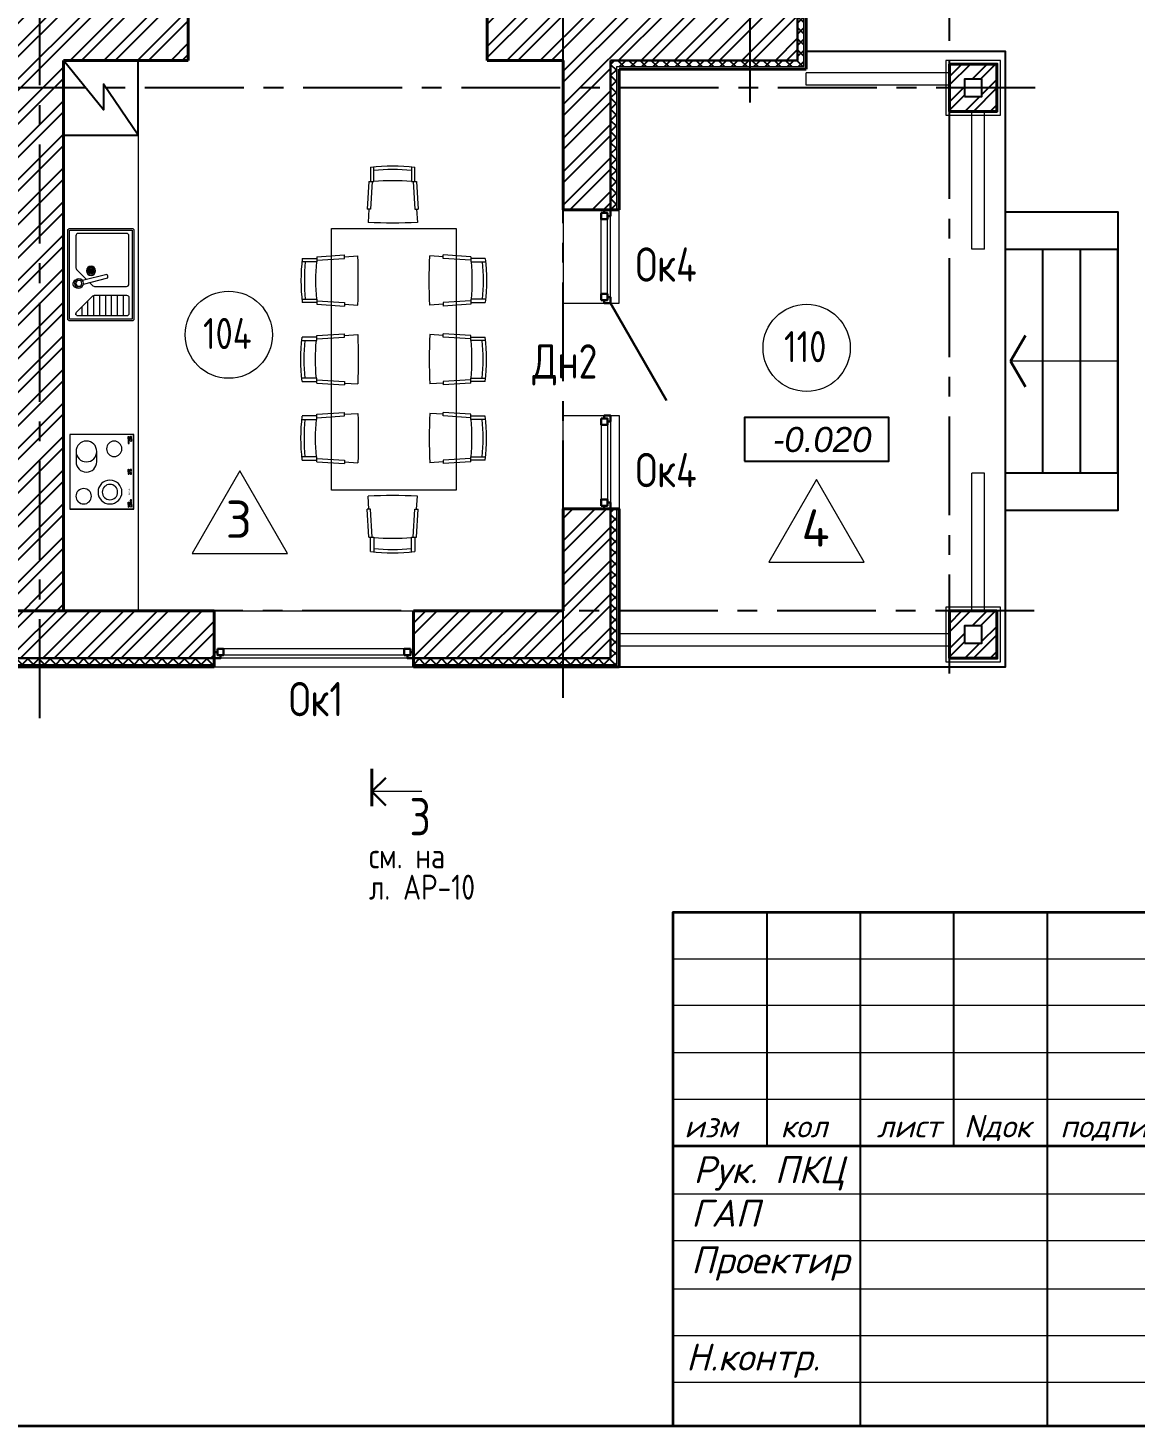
# Model space of a CAD drawing. Extents: x -12289450 to -10763036, y -7834513 to -6150123.
# Drawn here: x -11254947 to -11246063, y -7694161 to -7682937 of the extents above; entities that cross this region are included whole.
import ezdxf

# ---------------------------------------------------------------- set-up
doc = ezdxf.new("R2010")
doc.units = 0
doc.header["$LTSCALE"] = 25
doc.linetypes.add('CENTER', pattern=[50.8, 31.75, -6.35, 6.35, -6.35])
for name, color, linetype in [('001-ПЕРЕГОРОДКИ', 5, 'Continuous'), ('004-ВСПЛИНИИ', 15, 'Continuous'), ('008-ШТРИХОВКА', 252, 'Continuous'), ('014-ОСИ', 251, 'CENTER'), ('Annotation - Text', 7, 'Continuous'), ('ArchiCAD', 7, 'Continuous'), ('kassa', 7, 'Continuous'), ('Новое', 51, 'Continuous'), ('Примечания', 7, 'Continuous')]:
    doc.layers.add(name, color=color, linetype=linetype)
for name, color, linetype, lineweight in [('05_Мебель', 32, 'Continuous', 9), ('06_Сантехника', 140, 'Continuous', 9), ('10_техника', 252, 'Continuous', 9), ('4_мебель', 30, 'Continuous', 9), ('5_сантехника', 140, 'Continuous', 9), ('8_техника', 253, 'Continuous', 9), ('FRIDGE', 5, 'Continuous', 25), ('MEBEL', 3, 'Continuous', 40), ('text', 1, 'Continuous', 15), ('маркировка', 114, 'Continuous', 20), ('СТЕНЫ', 5, 'Continuous', 40)]:
    doc.layers.add(name, color=color, linetype=linetype, lineweight=lineweight)
doc.layers.add('Окна ArchiCAD_Ном._пера__23', color=7, linetype='Continuous', lineweight=30, true_color=0xff6600)
doc.layers.add('Окна ArchiCAD_Ном._пера__3', color=7, linetype='Continuous', lineweight=15, true_color=0xff6600)
doc.styles.add('gismo', font='isocpeui.ttf')
doc.styles.add('GOST 2.304', font='cs_gost2304.shx')
doc.styles.get("Standard").update_dxf_attribs({"font": 'arial.ttf'})
doc.styles.add('ГОСТ 2.304', font='CS_Gost2304.shx')
doc.styles.add('Текстер', font='ariali.ttf')

# ---------------------------------------------------------------- blocks, each defined once
blk = doc.blocks.new('*U17')
at = {"layer": '10_техника'}
for points in [[(300, -514), (-300, -514), (-300, 0), (300, 0)], [(-298, -2), (297, -2), (297, -512), (-298, -512)]]:
    blk.add_lwpolyline(points, close=True, dxfattribs=at)
for points in [[(-163, -51), (-163, -51), (-80, -51, -1), (-80, -217), (-163, -217)], [(-264, -468), (-279, -468, 1), (-279, -478), (-264, -478), (-264, -468), (-264, -468)], [(-264, -496), (-279, -496, -1), (-279, -486), (-264, -486), (-264, -496), (-264, -496)], [(-264, -468), (-249, -468, -1), (-249, -478), (-264, -478), (-264, -468), (-264, -468)], [(-264, -496), (-249, -496, 1), (-249, -486), (-264, -486), (-264, -496), (-264, -496)], [(-236, -468), (-231, -468, -1), (-231, -478), (-236, -478, -1), (-236, -468, -1)], [(0, -468), (-15, -468, 1), (-15, -478), (0, -478), (0, -468), (0, -468)], [(-15, -486), (-10, -486, -1), (-10, -496), (-15, -496, -1), (-15, -486, -1)], [(0, -468), (15, -468, -1), (15, -478), (0, -478), (0, -468), (0, -468)], [(10, -486), (15, -486, -1), (15, -496), (10, -496, -1), (10, -486, -1)], [(230, -486), (235, -486, -1), (235, -496), (230, -496, -1), (230, -486, -1)], [(264, -468), (249, -468, 1), (249, -478), (264, -478), (264, -468), (264, -468)], [(264, -496), (249, -496, -1), (249, -486), (264, -486), (264, -496), (264, -496)], [(264, -468), (279, -468, -1), (279, -478), (264, -478), (264, -468), (264, -468)], [(264, -496), (279, -496, 1), (279, -486), (264, -486), (264, -496), (264, -496)]]:
    blk.add_lwpolyline(points, format="xyb", dxfattribs=at)
for centre, radius in [((-163, -134), 83.3), ((197, -112), 61.7), ((-184, -357), 61.7), ((163, -323), 95.9), ((163, -323), 61.7), ((-234, -473), 4.32), ((-13, -491), 4.32), ((13, -491), 4.32), ((233, -491), 4.32)]:
    blk.add_circle(centre, radius, dxfattribs=at)
at = {"layer": '10_техника', "insert": (160, -473), "char_height": 9, "width": 320, "attachment_point": 8, "rotation": 180}
blk.add_mtext('\\pi-27,l27,t27;{\\fDutch801 Rm BT|b1|i0|c0|p18;\\W1.6;\\T1.1;Miele}', dxfattribs=at)
blk = doc.blocks.new('*U18')
at = {"layer": '06_Сантехника', "lineweight": 9}
for p, q in [((130, -112), (202, -112)), ((38, -206), (202, -206)), ((82, -159), (202, -159)), ((35, -254), (202, -254)), ((35, -301), (202, -301)), ((35, -348), (202, -348)), ((35, -396), (202, -396)), ((35, -443), (202, -443))]:
    blk.add_line(p, q, dxfattribs=at)
for points in [[(241, -516), (241, -14, 0.414214), (227, 0), (-486, 0, 0.414214), (-500, -14), (-500, -516, 0.414214), (-486, -530), (227, -530, 0.414214)], [(202, -471), (202, -83, 0.414214), (183, -64), (193, -64, 0.198912), (166, -75), (46, -195, 0.198912), (35, -222), (35, -471, 0.414214), (54, -490), (183, -490, 0.414214)]]:
    blk.add_lwpolyline(points, format="xyb", close=True, dxfattribs=at)
blk.add_lwpolyline([(227, -516), (227, -14), (-486, -14), (-486, -516)], close=True, dxfattribs=at)
blk.add_lwpolyline([(-66, -175), (-46, -195, -0.198912), (-35, -222), (-35, -471, -0.414214), (-54, -490), (-442, -490, -0.414214), (-461, -471), (-461, -83, -0.414214), (-442, -64), (-193, -64, -0.198912), (-166, -75), (-91, -151)], format="xyb", dxfattribs=at)
at = {"layer": '06_Сантехника'}
for points in [[(-92, -69), (-95, -81)], [(-22, -86), (-25, -98)]]:
    blk.add_lwpolyline(points, dxfattribs=at)
blk.add_lwpolyline([(-54, -125), (-103, -322, -0.12), (-132, -314), (-83, -118)], format="xyb", dxfattribs=at)
at = {"layer": '06_Сантехника', "lineweight": 9}
blk.add_lwpolyline([(-158, -565), (158, -565)], dxfattribs=at)
at = {"layer": '06_Сантехника'}
for centre, radius in [((-60, -89), 36), ((-60, -89), 23.7), ((-161, -186), 37), ((-161, -186), 35), ((-161, -186), 25), ((-174, -178), 5), ((-174, -193), 5), ((-161, -186), 6), ((-161, -171), 5), ((-161, -201), 5), ((-148, -178), 5), ((-148, -193), 5)]:
    blk.add_circle(centre, radius, dxfattribs=at)
blk.add_arc((-57, -78), 36, 346.0319, 166.0319, dxfattribs=at)
blk = doc.blocks.new('*U19')
at = {"layer": '05_Мебель'}
for p, q in [((-388, 212), (-506, 220)), ((-141, 212), (-388, 227)), ((-388, 197), (-388, 227)), ((-141, 182), (-388, 197)), ((-141, 167), (-141, 212)), ((-141, 197), (-11, 197)), ((-11, 167), (-141, 167)), ((-388, -213), (-506, -220)), ((-141, -182), (-388, -198)), ((-388, -198), (-388, -228)), ((-141, -212), (-388, -228)), ((-141, -167), (-11, -167)), ((-141, -212), (-141, -167)), ((-11, -197), (-141, -197))]:
    blk.add_line(p, q, dxfattribs=at)
for centre, radius, start, end in [((4419, 0), 4930, 177.4423, 182.5577), ((-1874, 0), 1744, 354.5067, 5.4823), ((-1744, 0), 1714, 354.4102, 5.5785), ((-1744, 0), 1744, 353.5156, 6.4732)]:
    blk.add_arc(centre, radius, start, end, dxfattribs=at)
blk = doc.blocks.new('Уровень')
at = {"color": 213, "linetype": 'ByBlock'}
blk.add_lwpolyline([(0, 0), (1544, 0), (1544, 469), (0, 469)], close=True, dxfattribs=at)
at = {"flags": 4}
blk.add_attdef('+-0.000', (70, 107), '', height=250, dxfattribs=at)

msp = doc.modelspace()

# ---------------------------------------------------------------- hatches: boundary and pattern name
at = {"layer": '008-ШТРИХОВКА', "ltscale": 3}
h = msp.add_hatch(dxfattribs=at)
h.set_pattern_fill('ANSI32', color=256, scale=20)
h.set_pattern_definition([(45, (-11261831.67, -7687997.22), (-134.7038, 134.7038), []), (45, (-11261741.87, -7687997.22), (-134.7038, 134.7038), [])])
h.paths.add_polyline_path([(-11258951.7, -7676737.2), (-11259951.7, -7676737.2), (-11259951.7, -7677117.2), (-11258951.7, -7677117.2)])
h.paths.add_polyline_path([(-11259951.7, -7676737.2), (-11260331.7, -7676737.2), (-11260331.7, -7677117.2), (-11259951.7, -7677117.2)])
h.paths.add_polyline_path([(-11259951.7, -7677117.2), (-11260331.7, -7677117.2), (-11260331.7, -7678117.2), (-11260281.7, -7678117.2), (-11259951.7, -7678117.2), (-11259951.7, -7677917.2)])
h.paths.add_polyline_path([(-11259951.7, -7679117.2), (-11260331.7, -7679117.2), (-11260331.7, -7680337.2), (-11261451.7, -7680337.2), (-11261451.7, -7680717.2), (-11259951.7, -7680717.2)])
h.paths.add_polyline_path([(-11261451.7, -7680337.2), (-11261831.7, -7680337.2), (-11261831.7, -7680717.2), (-11261451.7, -7680717.2)])
h.paths.add_polyline_path([(-11261451.7, -7680717.2), (-11261831.7, -7680717.2), (-11261831.7, -7681267.2), (-11261451.7, -7681267.2), (-11261451.7, -7681117.2)])
h.paths.add_polyline_path([(-11261451.7, -7682417.2), (-11261451.7, -7682267.2), (-11261831.7, -7682267.2), (-11261831.7, -7682817.2), (-11261451.7, -7682817.2)])
h.paths.add_polyline_path([(-11261451.7, -7682817.2), (-11261831.7, -7682817.2), (-11261831.7, -7683197.2), (-11261451.7, -7683197.2)])
h.paths.add_polyline_path([(-11259951.7, -7682817.2), (-11260101.7, -7682817.2), (-11260401.7, -7682817.2), (-11261451.7, -7682817.2), (-11261451.7, -7683197.2), (-11260331.7, -7683197.2), (-11260331.7, -7683417.2), (-11259951.7, -7683417.2)])
h.paths.add_polyline_path([(-11259951.7, -7683417.2), (-11260331.7, -7683417.2), (-11260331.7, -7683557.2), (-11259951.7, -7683557.2)])
h.paths.add_polyline_path([(-11254851.7, -7676737.2), (-11257951.7, -7676737.2), (-11257951.7, -7676787.2), (-11257951.7, -7677117.2), (-11255041.7, -7677117.2), (-11254851.7, -7677117.2)])
h.paths.add_polyline_path([(-11252861.7, -7676737.2), (-11254851.7, -7676737.2), (-11254851.7, -7677117.2), (-11252861.7, -7677117.2)])
h.paths.add_polyline_path([(-11249151.7, -7676737.2), (-11250651.7, -7676737.2), (-11250651.7, -7677117.2), (-11249151.7, -7677117.2)])
h.paths.add_polyline_path([(-11250651.7, -7676737.2), (-11251261.7, -7676737.2), (-11251261.7, -7676787.2), (-11251261.7, -7677117.2), (-11250651.7, -7677117.2)])
h.paths.add_polyline_path([(-11248771.7, -7676737.2), (-11249151.7, -7676737.2), (-11249151.7, -7677117.2), (-11248771.7, -7677117.2)])
h.paths.add_polyline_path([(-11248771.7, -7677117.2), (-11249151.7, -7677117.2), (-11249151.7, -7679167.2), (-11248771.7, -7679167.2)])
h.paths.add_polyline_path([(-11254851.7, -7680717.2), (-11255041.7, -7680717.2), (-11255041.7, -7681217.2), (-11254851.7, -7681217.2)])
h.paths.add_polyline_path([(-11254661.7, -7680717.2), (-11254851.7, -7680717.2), (-11254851.7, -7681217.2), (-11254661.7, -7681217.2)])
h.paths.add_polyline_path([(-11254661.7, -7679161.7), (-11254781.7, -7679161.7), (-11254781.7, -7678977.2), (-11254851.7, -7678977.2), (-11254851.7, -7680717.2), (-11254661.7, -7680717.2)])
h.paths.add_polyline_path([(-11254851.7, -7678977.2), (-11255041.7, -7678977.2), (-11255041.7, -7679557.2), (-11255041.7, -7680717.2), (-11254851.7, -7680717.2)])
h.paths.add_polyline_path([(-11254851.7, -7677117.2), (-11255041.7, -7677117.2), (-11255041.7, -7677937.2), (-11254851.7, -7677937.2)])
h.paths.add_polyline_path([(-11254661.7, -7677117.2), (-11254851.7, -7677117.2), (-11254851.7, -7677937.2), (-11254781.7, -7677937.2), (-11254661.7, -7677937.2)])
h.paths.add_polyline_path([(-11254661.7, -7678317.2), (-11254781.7, -7678317.2), (-11254781.7, -7678457.2), (-11254661.7, -7678457.2)])
h.paths.add_polyline_path([(-11254661.7, -7678577.2), (-11254781.7, -7678577.2), (-11254781.7, -7678857.2), (-11254661.7, -7678857.2)])
h.paths.add_polyline_path([(-11259951.7, -7684557.2), (-11260331.7, -7684557.2), (-11260331.7, -7686197.2), (-11259951.7, -7686197.2)])
h.paths.add_polyline_path([(-11259951.7, -7687197.2), (-11260331.7, -7687197.2), (-11260331.7, -7687617.2), (-11259951.7, -7687617.2)])
h.paths.add_polyline_path([(-11259951.7, -7687617.2), (-11260331.7, -7687617.2), (-11260331.7, -7687997.2), (-11259951.7, -7687997.2)])
h.paths.add_polyline_path([(-11259251.7, -7687617.2), (-11259951.7, -7687617.2), (-11259951.7, -7687997.2), (-11259251.7, -7687997.2), (-11259251.7, -7687947.2)])
h.paths.add_polyline_path([(-11254851.7, -7687617.2), (-11256741.7, -7687617.2), (-11257081.7, -7687617.2), (-11257461.7, -7687617.2), (-11258251.7, -7687617.2), (-11258251.7, -7687997.2), (-11254851.7, -7687997.2)])
h.paths.add_polyline_path([(-11253451.7, -7687617.2), (-11254851.7, -7687617.2), (-11254851.7, -7687997.2), (-11253451.7, -7687997.2), (-11253451.7, -7687947.2)])
h.paths.add_polyline_path([(-11254661.7, -7683417.2), (-11254851.7, -7683417.2), (-11254851.7, -7687617.2), (-11254661.7, -7687617.2)])
h.paths.add_polyline_path([(-11254851.7, -7683417.2), (-11255041.7, -7683417.2), (-11255041.7, -7684737.2), (-11255041.7, -7687617.2), (-11254851.7, -7687617.2)])
h.paths.add_polyline_path([(-11253661.7, -7682817.2), (-11254851.7, -7682817.2), (-11254851.7, -7683417.2), (-11254661.7, -7683417.2), (-11254661.7, -7683197.2), (-11254061.7, -7683197.2), (-11253661.7, -7683197.2)])
h.paths.add_polyline_path([(-11254851.7, -7682817.2), (-11255041.7, -7682817.2), (-11255041.7, -7683417.2), (-11254851.7, -7683417.2)])
h.paths.add_polyline_path([(-11250651.7, -7682817.2), (-11251261.7, -7682817.2), (-11251261.7, -7683197.2), (-11250651.7, -7683197.2)])
h.paths.add_polyline_path([(-11249151.7, -7682817.2), (-11250651.7, -7682817.2), (-11250651.7, -7683417.2), (-11250271.7, -7683417.2), (-11250271.7, -7683197.2), (-11249151.7, -7683197.2)])
h.paths.add_polyline_path([(-11248771.7, -7682817.2), (-11249151.7, -7682817.2), (-11249151.7, -7683197.2), (-11248771.7, -7683197.2)])
h.paths.add_polyline_path([(-11248771.7, -7680767.3), (-11249151.5, -7680767.2), (-11249151.7, -7682817.2), (-11248771.7, -7682817.2)])
h.paths.add_polyline_path([(-11250271.7, -7683417.2), (-11250651.7, -7683417.2), (-11250651.7, -7684397.2), (-11250322.3, -7684397.2), (-11250322.3, -7684397.2), (-11250271.7, -7684397.2)])
h.paths.add_polyline_path([(-11250271.7, -7686797.2), (-11250322.3, -7686797.2), (-11250651.7, -7686797.2), (-11250651.7, -7687617.2), (-11250271.7, -7687617.2)])
h.paths.add_polyline_path([(-11250271.7, -7687617.2), (-11250651.7, -7687617.2), (-11250651.7, -7687997.2), (-11250271.7, -7687997.2)])
h.paths.add_polyline_path([(-11250651.7, -7687617.2), (-11251851.7, -7687617.2), (-11251851.7, -7687997.2), (-11250651.7, -7687997.2)])
h = msp.add_hatch(dxfattribs=at)
h.set_pattern_fill('ANSI37', color=256, scale=20, style=0)
h.set_pattern_definition([(45, (-11250271.67, -7684397.22), (-44.9013, 44.9013), []), (135, (-11250271.67, -7684397.22), (-44.9013, -44.9013), [])])
h.paths.add_polyline_path([(-11248721.7, -7680767.2), (-11248771.7, -7680767.2), (-11248771.7, -7682817.2), (-11248721.7, -7682817.2)])
h.paths.add_polyline_path([(-11248721.7, -7682817.2), (-11248771.7, -7682817.2), (-11248771.7, -7683197.2), (-11249151.7, -7683197.2), (-11249151.7, -7683247.2), (-11248721.7, -7683247.2)])
h.paths.add_polyline_path([(-11249151.7, -7683197.2), (-11250271.7, -7683197.2), (-11250271.7, -7683417.2), (-11250221.7, -7683417.2), (-11250221.7, -7683247.2), (-11249151.7, -7683247.2)])
h.paths.add_polyline_path([(-11250221.7, -7683417.2), (-11250271.7, -7683417.2), (-11250271.7, -7684397.2), (-11250221.7, -7684397.2)])
h = msp.add_hatch(dxfattribs=at)
h.set_pattern_fill('ANSI32', color=256, scale=15)
h.set_pattern_definition([(45, (-11251326.5, -7440391.63), (-101.02788, 101.02788), []), (45, (-11251259.15, -7440391.63), (-101.02788, 101.02788), [])])
h.paths.add_polyline_path([(-11247171.7, -7683227.2), (-11247551.7, -7683227.2), (-11247551.7, -7683607.2), (-11247171.7, -7683607.2)])
h.paths.add_polyline_path([(-11247291.7, -7683487.2), (-11247431.7, -7683487.2), (-11247431.7, -7683347.2), (-11247291.7, -7683347.2)], flags=16)
h.paths.add_polyline_path([(-11247331.7, -7683447.2), (-11247391.7, -7683447.2), (-11247391.7, -7683387.2), (-11247331.7, -7683387.2)], flags=0)
h = msp.add_hatch(dxfattribs=at)
h.set_pattern_fill('ANSI37', color=256, scale=20, style=0)
h.set_pattern_definition([(45, (-11251671.67, -7688047.22), (-44.9013, 44.9013), []), (135, (-11251671.67, -7688047.22), (-44.9013, -44.9013), [])])
h.paths.add_polyline_path([(-11250651.7, -7687997.2), (-11251851.7, -7687997.2), (-11251851.7, -7688047.2), (-11250651.7, -7688047.2)])
h.paths.add_polyline_path([(-11250221.7, -7687617.2), (-11250271.7, -7687617.2), (-11250271.7, -7687997.2), (-11250651.7, -7687997.2), (-11250651.7, -7688047.2), (-11250221.7, -7688047.2)])
h.paths.add_polyline_path([(-11250221.7, -7686797.2), (-11250271.7, -7686797.2), (-11250271.7, -7687617.2), (-11250221.7, -7687617.2)])
h = msp.add_hatch(dxfattribs=at)
h.set_pattern_fill('ANSI37', color=256, scale=20, style=0)
h.set_pattern_definition([(45, (-11260381.67, -7688047.22), (-44.9013, 44.9013), []), (135, (-11260381.67, -7688047.22), (-44.9013, -44.9013), [])])
h.paths.add_polyline_path([(-11253451.7, -7687997.2), (-11254851.7, -7687997.2), (-11254851.7, -7688047.2), (-11253451.7, -7688047.2)])
h.paths.add_polyline_path([(-11254851.7, -7687997.2), (-11258251.7, -7687997.2), (-11258251.7, -7688047.2), (-11256741.7, -7688047.2), (-11254851.7, -7688047.2)])
h.paths.add_polyline_path([(-11259251.7, -7687997.2), (-11259951.7, -7687997.2), (-11259951.7, -7688047.2), (-11259251.7, -7688047.2)])
h.paths.add_polyline_path([(-11259951.7, -7687997.2), (-11260331.7, -7687997.2), (-11260331.7, -7687617.2), (-11260381.7, -7687617.2), (-11260381.7, -7688047.2), (-11259951.7, -7688047.2)])
h.paths.add_polyline_path([(-11260331.7, -7687197.2), (-11260381.7, -7687197.2), (-11260381.7, -7687617.2), (-11260331.7, -7687617.2)])
h = msp.add_hatch(dxfattribs=at)
h.set_pattern_fill('ANSI32', color=256, scale=15)
h.set_pattern_definition([(45, (-11251326.5, -7444781.63), (-101.02788, 101.02788), []), (45, (-11251259.15, -7444781.63), (-101.02788, 101.02788), [])])
h.paths.add_polyline_path([(-11247171.7, -7687617.2), (-11247551.7, -7687617.2), (-11247551.7, -7687997.2), (-11247171.7, -7687997.2)])
h.paths.add_polyline_path([(-11247291.7, -7687877.2), (-11247431.7, -7687877.2), (-11247431.7, -7687737.2), (-11247291.7, -7687737.2)], flags=16)
h.paths.add_polyline_path([(-11247331.7, -7687837.2), (-11247391.7, -7687837.2), (-11247391.7, -7687777.2), (-11247331.7, -7687777.2)], flags=0)

# ---------------------------------------------------------------- linework, layer by layer
at = {"layer": '001-ПЕРЕГОРОДКИ', "lineweight": 18, "ltscale": 100}
msp.add_lwpolyline([(-11251787.3, -7689067.5), (-11252186.7, -7689067.5)], dxfattribs=at)
msp.add_lwpolyline([(-11251787.3, -7689067.5), (-11252186.7, -7689067.5)], dxfattribs=at)
at = {"layer": '004-ВСПЛИНИИ', "lineweight": 18}
for points in [[(-11248701.7, -7683397.2), (-11248701.7, -7683297.2)], [(-11247551.7, -7683297.2), (-11248701.7, -7683297.2)], [(-11247551.7, -7683397.2), (-11248701.7, -7683397.2)], [(-11247371.7, -7684712.2), (-11247371.7, -7683607.2)], [(-11247271.7, -7684712.2), (-11247271.7, -7683607.2)], [(-11247271.7, -7684712.2), (-11247371.7, -7684712.2)], [(-11247271.7, -7686512.2), (-11247371.7, -7686512.2)], [(-11247371.7, -7687617.2), (-11247371.7, -7686512.2)], [(-11247271.7, -7687617.2), (-11247271.7, -7686512.2)], [(-11250201.7, -7687797.2), (-11247551.7, -7687797.2)], [(-11250201.7, -7687897.2), (-11247551.7, -7687897.2)]]:
    msp.add_lwpolyline(points, dxfattribs=at)
at = {"layer": '004-ВСПЛИНИИ', "color": 5, "lineweight": 30}
for points in [[(-11247062, -7685612.2), (-11246943.1, -7685406.3)], [(-11247062, -7685612.2), (-11246943.1, -7685818.2)]]:
    msp.add_lwpolyline(points, dxfattribs=at)
at = {"layer": '004-ВСПЛИНИИ', "color": 0, "lineweight": 18}
msp.add_lwpolyline([(-11246201.7, -7685612.2), (-11247062, -7685612.2)], dxfattribs=at)
at = {"layer": '014-ОСИ'}
msp.add_line((-11249151.7, -7683535.9), (-11249151.7, -7674758.6), dxfattribs=at)
for points in [[(-11250651.7, -7688313.6), (-11250651.7, -7674658.6)], [(-11254851.7, -7688477.2), (-11254851.7, -7674758.6)], [(-11247551.7, -7688119.5), (-11247551.7, -7674758.6)], [(-11246864.8, -7683417.2), (-11264454.5, -7683417.2)], [(-11246871.7, -7687617.2), (-11264454.5, -7687617.2)]]:
    msp.add_lwpolyline(points, dxfattribs=at)
at = {"layer": '05_Мебель'}
msp.add_lwpolyline([(-11252511.8, -7684547.2), (-11251511.7, -7684547.2), (-11251511.7, -7686647.2), (-11252511.8, -7686647.2)], close=True, dxfattribs=at)
at = {"layer": '4_мебель', "lineweight": 30}
msp.add_lwpolyline([(-11250271.7, -7685147.2), (-11249821.7, -7685926.6)], dxfattribs=at)
at = {"layer": 'ArchiCAD', "color": 7, "linetype": 'Continuous', "lineweight": 35}
for p, q in [((-11249768.4, -7690036), (-11235893.6, -7690036)), ((-11249768.4, -7690036), (-11235893.6, -7690036)), ((-11249768.4, -7691911), (-11235893.6, -7691911))]:
    msp.add_line(p, q, dxfattribs=at)
for points in [[(-11265518.5, -7672636.3), (-11235893.6, -7672636.3), (-11235893.6, -7694161.2), (-11265518.5, -7694161.2)], [(-11265518.5, -7672636.3), (-11235893.6, -7672636.3), (-11235893.6, -7694161.2), (-11265518.5, -7694161.2)], [(-11235893.6, -7694160.9), (-11249768.4, -7694160.9), (-11249768.4, -7690036), (-11235893.6, -7690036), (-11235893.6, -7694160.9)]]:
    msp.add_lwpolyline(points, close=True, dxfattribs=at)
at = {"layer": 'FRIDGE'}
msp.add_lwpolyline([(-11254061.7, -7683797.2), (-11254341.7, -7683388.9), (-11254341.7, -7683593), (-11254661.7, -7683197.2)], dxfattribs=at)
msp.add_lwpolyline([(-11254661.7, -7683197.2), (-11254661.7, -7683797.2), (-11254061.7, -7683797.2), (-11254061.7, -7683197.2)], close=True, dxfattribs=at)
at = {"layer": 'kassa', "lineweight": 15}
for p, q in [((-11249768.4, -7690411), (-11244893.5, -7690411)), ((-11244893.5, -7690786), (-11249768.4, -7690786)), ((-11249768.4, -7691161), (-11244893.5, -7691161)), ((-11249768.4, -7691536), (-11244893.5, -7691536)), ((-11249768.4, -7692297.9), (-11244893.5, -7692297.9)), ((-11249768.4, -7692672.8), (-11244893.5, -7692672.8)), ((-11249768.4, -7693059.7), (-11244893.5, -7693059.7)), ((-11249768.4, -7693434.7), (-11244893.5, -7693434.7)), ((-11249768.4, -7693809.7), (-11244893.5, -7693809.7))]:
    msp.add_line(p, q, dxfattribs=at)
at = {"layer": 'MEBEL', "lineweight": 20}
msp.add_line((-11254061.7, -7683797.2), (-11254061.7, -7687617.2), dxfattribs=at)
at = {"layer": 'text', "color": 1, "lineweight": 15}
for centre in [(-11253335.6, -7685399.8), (-11248698.2, -7685505.2)]:
    msp.add_circle(centre, 350, dxfattribs=at)
at = {"layer": 'маркировка'}
for points in [[(-11253246.8, -7686492.8), (-11253629.8, -7687156.2), (-11252863.8, -7687156.2)], [(-11248618.7, -7686562.7), (-11249001.7, -7687226.1), (-11248235.7, -7687226.1)]]:
    msp.add_lwpolyline(points, close=True, dxfattribs=at)
at = {"layer": 'Новое', "color": 7, "linetype": 'Continuous'}
for p, q in [((-11249768.4, -7690036), (-11249768.4, -7694160.9)), ((-11249768.4, -7690036), (-11249768.4, -7694160.9)), ((-11249018.4, -7690036), (-11249018.4, -7691911)), ((-11248268.4, -7690036), (-11248268.4, -7694160.9)), ((-11247518.4, -7690036), (-11247518.4, -7691911)), ((-11246768.4, -7690036), (-11246768.4, -7694160.9))]:
    msp.add_line(p, q, dxfattribs=at)
at = {"layer": 'Окна ArchiCAD_Ном._пера__23', "linetype": 'Continuous'}
for points in [[(-11250347.3, -7684422.2), (-11250347.3, -7684472.2), (-11250297.3, -7684472.2), (-11250297.3, -7684422.2)], [(-11250347.3, -7685122.2), (-11250347.3, -7685072.2), (-11250297.3, -7685072.2), (-11250297.3, -7685122.2)], [(-11250347.3, -7686072.2), (-11250347.3, -7686122.2), (-11250297.3, -7686122.2), (-11250297.3, -7686072.2)], [(-11250347.3, -7686772.2), (-11250347.3, -7686722.2), (-11250297.3, -7686722.2), (-11250297.3, -7686772.2)], [(-11253426.7, -7687922.2), (-11253376.7, -7687922.2), (-11253376.7, -7687972.2), (-11253426.7, -7687972.2)], [(-11251876.7, -7687922.2), (-11251926.7, -7687922.2), (-11251926.7, -7687972.2), (-11251876.7, -7687972.2)]]:
    msp.add_lwpolyline(points, close=True, dxfattribs=at)
for points in [[(-11250322.3, -7684422.2), (-11250322.3, -7684397.2), (-11250272.3, -7684397.2), (-11250272.3, -7684447.2), (-11250297.3, -7684447.2), (-11250297.3, -7684422.2), (-11250322.3, -7684422.2)], [(-11250322.3, -7685122.2), (-11250322.3, -7685147.2), (-11250272.3, -7685147.2), (-11250272.3, -7685097.2), (-11250297.3, -7685097.2), (-11250297.3, -7685122.2), (-11250322.3, -7685122.2)], [(-11250322.3, -7686072.2), (-11250322.3, -7686047.2), (-11250272.3, -7686047.2), (-11250272.3, -7686097.2), (-11250297.3, -7686097.2), (-11250297.3, -7686072.2), (-11250322.3, -7686072.2)], [(-11250322.3, -7686772.2), (-11250322.3, -7686797.2), (-11250272.3, -7686797.2), (-11250272.3, -7686747.2), (-11250297.3, -7686747.2), (-11250297.3, -7686772.2), (-11250322.3, -7686772.2)], [(-11253426.7, -7687947.2), (-11253451.7, -7687947.2), (-11253451.7, -7687997.2), (-11253401.7, -7687997.2), (-11253401.7, -7687972.2), (-11253426.7, -7687972.2), (-11253426.7, -7687947.2)], [(-11251876.7, -7687947.2), (-11251851.7, -7687947.2), (-11251851.7, -7687997.2), (-11251901.7, -7687997.2), (-11251901.7, -7687972.2), (-11251876.7, -7687972.2), (-11251876.7, -7687947.2)]]:
    msp.add_lwpolyline(points, dxfattribs=at)
at = {"layer": 'Окна ArchiCAD_Ном._пера__3', "linetype": 'Continuous'}
for p, q in [((-11250347.3, -7685072.2), (-11250347.3, -7684472.2)), ((-11250297.3, -7685072.2), (-11250297.3, -7684472.2)), ((-11250272.3, -7685097.2), (-11250272.3, -7684447.2)), ((-11250272.3, -7686097.2), (-11250272.3, -7686747.2)), ((-11250347.3, -7686122.2), (-11250347.3, -7686722.2)), ((-11250297.3, -7686122.2), (-11250297.3, -7686722.2)), ((-11251851.7, -7687997.2), (-11253401.7, -7687997.2)), ((-11251876.7, -7687922.2), (-11253376.7, -7687922.2)), ((-11251876.7, -7687972.2), (-11253376.7, -7687972.2))]:
    msp.add_line(p, q, dxfattribs=at)
at = {"layer": 'СТЕНЫ', "lineweight": 30, "ltscale": 3}
for p, q in [((-11248771.7, -7680767.2), (-11248771.7, -7683197.2)), ((-11248771.7, -7683197.2), (-11250271.7, -7683197.2)), ((-11251851.7, -7687997.2), (-11250271.7, -7687997.2))]:
    msp.add_line(p, q, dxfattribs=at)
at = {"layer": 'СТЕНЫ', "lineweight": 9, "ltscale": 3}
for p, q in [((-11248721.7, -7683247.2), (-11248721.7, -7680767.2)), ((-11250221.7, -7684397.2), (-11250221.7, -7683247.2)), ((-11250221.7, -7683247.2), (-11248721.7, -7683247.2)), ((-11250221.7, -7688047.2), (-11250221.7, -7686797.2)), ((-11251851.7, -7688047.2), (-11250221.7, -7688047.2))]:
    msp.add_line(p, q, dxfattribs=at)
at = {"layer": 'СТЕНЫ', "ltscale": 3}
for p, q in [((-11248701.7, -7683267.2), (-11248701.7, -7680767.2)), ((-11250201.7, -7684397.2), (-11250201.7, -7683267.2)), ((-11250201.7, -7683267.2), (-11248701.7, -7683267.2)), ((-11250651.7, -7684397.2), (-11250201.7, -7684397.2)), ((-11250651.7, -7687617.2), (-11250651.7, -7686797.2)), ((-11250651.7, -7686797.2), (-11250201.7, -7686797.2)), ((-11250201.7, -7688067.2), (-11250201.7, -7686797.2)), ((-11253451.7, -7687617.2), (-11253451.7, -7688067.2)), ((-11250651.7, -7687617.2), (-11251851.7, -7687617.2)), ((-11251851.7, -7687617.2), (-11251851.7, -7688067.2)), ((-11251851.7, -7688067.2), (-11250201.7, -7688067.2))]:
    msp.add_line(p, q, dxfattribs=at)
for points in [[(-11253661.7, -7683197.2), (-11253661.7, -7682817.2)], [(-11251261.7, -7683197.2), (-11251261.7, -7682817.2)], [(-11254661.7, -7687617.2), (-11254661.7, -7683197.2)], [(-11253661.7, -7683197.2), (-11254661.7, -7683197.2)], [(-11250651.7, -7683197.2), (-11251261.7, -7683197.2)], [(-11250651.7, -7684397.2), (-11250651.7, -7683197.2)], [(-11250651.7, -7687617.2), (-11250651.7, -7686837.2)], [(-11256741.7, -7687617.2), (-11253451.7, -7687617.2)], [(-11256741.7, -7688067.2), (-11253451.7, -7688067.2)]]:
    msp.add_lwpolyline(points, dxfattribs=at)
at = {"layer": 'СТЕНЫ', "lineweight": 30, "ltscale": 3}
for points in [[(-11250271.7, -7684397.2), (-11250271.7, -7683197.2)], [(-11250271.7, -7687997.2), (-11250271.7, -7686797.2)], [(-11258251.7, -7687997.2), (-11253451.7, -7687997.2)]]:
    msp.add_lwpolyline(points, dxfattribs=at)
at = {"layer": 'СТЕНЫ', "lineweight": 25, "ltscale": 3}
for points in [[(-11250201.7, -7688067.2), (-11247101.7, -7688067.2), (-11247101.7, -7683127.2), (-11248701.7, -7683127.2)], [(-11247101.7, -7684412.2), (-11246201.7, -7684412.2), (-11246201.7, -7686812.2), (-11247101.7, -7686812.2)], [(-11247101.7, -7684712.2), (-11246201.7, -7684712.2), (-11246201.7, -7686512.2), (-11247101.7, -7686512.2)], [(-11246801.7, -7686512.2), (-11246801.7, -7684712.2)], [(-11246501.7, -7686512.2), (-11246501.7, -7684712.2)], [(-11246201.7, -7686512.2), (-11246201.7, -7684712.2)], [(-11246201.7, -7686512.2), (-11246201.7, -7684712.2)]]:
    msp.add_lwpolyline(points, dxfattribs=at)
at = {"layer": 'СТЕНЫ', "lineweight": 9, "ltscale": 3}
for points in [[(-11247581.7, -7683637.2), (-11247141.7, -7683637.2), (-11247141.7, -7683197.2), (-11247581.7, -7683197.2)], [(-11247581.7, -7688027.2), (-11247141.7, -7688027.2), (-11247141.7, -7687587.2), (-11247581.7, -7687587.2)]]:
    msp.add_lwpolyline(points, close=True, dxfattribs=at)
at = {"layer": 'СТЕНЫ', "ltscale": 3}
for points in [[(-11247551.7, -7683607.2), (-11247171.7, -7683607.2), (-11247171.7, -7683227.2), (-11247551.7, -7683227.2)], [(-11247551.7, -7687997.2), (-11247171.7, -7687997.2), (-11247171.7, -7687617.2), (-11247551.7, -7687617.2)]]:
    msp.add_lwpolyline(points, close=True, dxfattribs=at)
at = {"layer": 'СТЕНЫ', "lineweight": 25, "ltscale": 3}
for points in [[(-11247431.7, -7683487.2), (-11247291.7, -7683487.2), (-11247291.7, -7683347.2), (-11247431.7, -7683347.2)], [(-11247431.7, -7687877.2), (-11247291.7, -7687877.2), (-11247291.7, -7687737.2), (-11247431.7, -7687737.2)]]:
    msp.add_lwpolyline(points, close=True, dxfattribs=at)
at = {"layer": 'СТЕНЫ', "lineweight": 9, "ltscale": 3}
for points in [[(-11250651.7, -7684397.2), (-11250651.7, -7685147.2), (-11250201.7, -7685147.2), (-11250201.7, -7684397.2)], [(-11250651.7, -7686797.2), (-11250651.7, -7686047.2), (-11250201.7, -7686047.2), (-11250201.7, -7686797.2)], [(-11253451.7, -7687617.2), (-11251851.7, -7687617.2)], [(-11256741.7, -7688047.2), (-11253451.7, -7688047.2)], [(-11253451.7, -7688067.2), (-11251851.7, -7688067.2)]]:
    msp.add_lwpolyline(points, dxfattribs=at)
at = {"layer": 'СТЕНЫ', "ltscale": 4}
msp.add_lwpolyline([(-11252186.7, -7689185.3), (-11252186.7, -7688884.8)], dxfattribs=at)
at = {"layer": 'СТЕНЫ', "color": 5, "lineweight": 30}
for points in [[(-11252186.7, -7689067.5), (-11252075.7, -7688956.5)], [(-11252186.7, -7689067.5), (-11252075.7, -7689178.5)]]:
    msp.add_lwpolyline(points, dxfattribs=at)

# ---------------------------------------------------------------- block references
at = {"color": 7, "ltscale": 2}
ref = msp.add_blockref('Уровень', (-11249196.8, -7686416.1), dxfattribs=dict(at, xscale=0.75, yscale=0.75, zscale=0.75))
ref.add_attrib('+-0.000', ' -0.020', (-11249047.1, -7686340.8), dxfattribs={"height": 200, "style": 'Текстер'})
at = {"layer": '4_мебель', "yscale": 0.9001636654999999, "zscale": 0.9001636654999999}
for p, xscale, rotation in [((-11252020, -7684043.6), -0.9001636654999999, 270), ((-11252755.8, -7684964.9), 0.9001636654999999, 180), ((-11251267, -7684964.9), -0.9001636654999999, 180), ((-11252020, -7687150.8), 0.9001636654999999, 270)]:
    msp.add_blockref('*U19', p, dxfattribs=dict(at, xscale=xscale, rotation=rotation))
for p, xscale in [((-11252756.5, -7685597.2), -0.9001636654999999), ((-11251267, -7685597.2), 0.9001636654999999), ((-11252755.8, -7686229.5), -0.9001636654999999), ((-11251267, -7686229.5), 0.9001636654999999)]:
    msp.add_blockref('*U19', p, dxfattribs=dict(at, xscale=xscale))
at = {"layer": '5_сантехника', "xscale": -1, "rotation": 90}
msp.add_blockref('*U18', (-11254626.7, -7685047.2), dxfattribs=at)
at = {"layer": '8_техника', "xscale": -1, "rotation": 90}
msp.add_blockref('*U17', (-11254611.7, -7686499.8), dxfattribs=at)

# ---------------------------------------------------------------- texts
at = {"layer": 'Annotation - Text', "color": 0, "lineweight": 25}
for s, height, style, p in [('Ок4', 275, 'GOST 2.304', (-11250071.2, -7684974.1)), ('Дн2', 275, 'GOST 2.304', (-11250899.3, -7685751.2)), ('Ок4', 275, 'GOST 2.304', (-11250071.2, -7686624.1)), ('Ок1', 275, 'GOST 2.304', (-11252852.9, -7688462.8)), ('изм', 180.37, 'gismo', (-11249680.6, -7691844.1)), ('кол', 180.37, 'gismo', (-11248908, -7691844.1)), ('лист', 180.37, 'gismo', (-11248135.4, -7691844.1)), ('Nдок', 180.37, 'gismo', (-11247436.4, -7691844.1)), ('подпись', 180.37, 'gismo', (-11246663.8, -7691844.1)), ('Рук. ПКЦ', 216.45, 'gismo', (-11249607, -7692211.7)), ('ГАП', 216.45, 'gismo', (-11249625.4, -7692560.9)), ('Проектир', 216.45, 'gismo', (-11249625.4, -7692935.9)), ('Н.контр.', 216.45, 'gismo', (-11249666.5, -7693715.8))]:
    msp.add_text(s, height=height, dxfattribs=dict(at, style=style)).set_placement(p)
at = {"layer": 'Annotation - Text', "color": 1, "linetype": 'Continuous', "lineweight": 30, "char_height": 250, "attachment_point": 2, "style": 'ГОСТ 2.304'}
for s, insert in [('104', (-11253346.8, -7685265.1)), ('110', (-11248709.4, -7685370.5))]:
    msp.add_mtext(s, dxfattribs=dict(at, insert=insert))
at = {"layer": 'маркировка', "char_height": 300, "attachment_point": 2, "style": 'GOST 2.304'}
for s, insert in [('{\\fISOCPEUR|b0|i0|c0|p34;3}', (-11253254.6, -7686731.3)), ('{\\fISOCPEUR|b0|i0|c0|p34;4}', (-11248626.5, -7686801.2))]:
    msp.add_mtext(s, dxfattribs=dict(at, insert=insert))
at = {"layer": 'Примечания', "color": 7, "lineweight": 25, "attachment_point": 4}
for s, insert, char_height in [('{\\fGOST 2.304 type A|b0|i0|c0|p34;3}', (-11251884.6, -7689269.1), 300), ('{\\fGOST 2.304 type A|b0|i0|c204|p34;см. на}', (-11252210, -7689583.9), 200), ('{\\fGOST 2.304 type A|b0|i0|c204|p34;л. АР-\\fGOST 2.304 type A|b0|i0|c0|p34;10}', (-11252210, -7689835.3), 200)]:
    msp.add_mtext(s, dxfattribs=dict(at, insert=insert, char_height=char_height))

doc.saveas('drawing.dxf')
